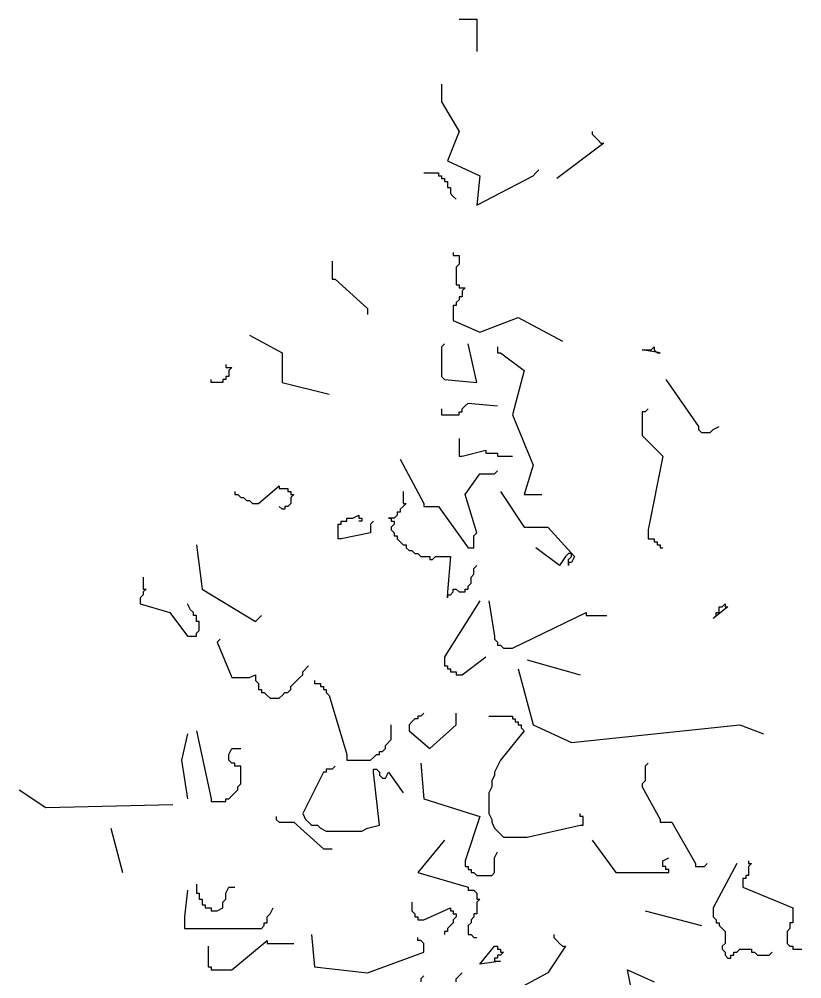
# Model space of a CAD drawing. Extents: x -19.8 to 22.1, y 0 to 79.3.
# Drawn here: x -10.82 to 15.68, y 46.82 to 79.32 of the extents above; entities that cross this region are included whole.
import ezdxf

# ---------------------------------------------------------------- set-up
doc = ezdxf.new("R2010")
doc.units = 0
doc.layers.get('0').update_dxf_attribs({"linetype": 'CONTINUOUS'})

msp = doc.modelspace()

# ---------------------------------------------------------------- linework, layer by layer
at = {"color": 0}
for points in [[(4.076, 79.316), (4.176, 79.316), (4.276, 79.316), (4.376, 79.316), (4.476, 79.316), (4.576, 79.316), (4.676, 79.316), (4.676, 78.216)], [(3.476, 77.116), (3.476, 77.016), (3.476, 76.916), (3.476, 76.816), (3.476, 76.716), (3.476, 76.616), (3.476, 76.516), (4.076, 75.516), (3.676, 74.516), (4.776, 74.016), (4.676, 73.016), (6.576, 74.016), (6.676, 74.116), (6.776, 74.216)], [(8.576, 75.516), (8.576, 75.416), (8.676, 75.316), (8.776, 75.216), (8.876, 75.116), (8.976, 75.116), (7.376, 73.916)], [(2.876, 74.116), (2.976, 74.116), (3.076, 74.116), (3.176, 74.116), (3.376, 74.116), (3.376, 74.016), (3.476, 74.016), (3.476, 73.916), (3.576, 73.916), (3.576, 73.816), (3.676, 73.816), (3.676, 73.716), (3.676, 73.616), (3.776, 73.616), (3.776, 73.516), (3.776, 73.416), (3.876, 73.316), (3.976, 73.216)], [(3.876, 71.416), (3.876, 71.316), (3.976, 71.316), (4.076, 71.316), (4.076, 71.216), (4.076, 71.116), (4.076, 71.016), (3.976, 70.916), (3.976, 70.816), (3.976, 70.716), (3.976, 70.616), (3.976, 70.516), (3.976, 70.416), (3.976, 70.316), (4.076, 70.316), (4.076, 70.216), (4.176, 70.216), (4.276, 70.216), (4.176, 70.116), (4.176, 70.016), (4.176, 69.916), (4.076, 69.916), (4.076, 69.816), (3.976, 69.716), (3.976, 69.616), (3.876, 69.616), (3.876, 69.516), (3.876, 69.416), (3.876, 69.316), (3.876, 69.216), (3.876, 69.116), (4.776, 68.716), (6.076, 69.216), (7.576, 68.416)], [(-0.224, 71.116), (-0.224, 71.016), (-0.224, 70.916), (-0.224, 70.816), (-0.224, 70.716), (-0.224, 70.616), (-0.224, 70.516), (-0.124, 70.516), (0.976, 69.516), (0.976, 69.416), (0.976, 69.316)], [(-3.024, 68.616), (-1.924, 68.016), (-1.924, 67.016), (-0.324, 66.616)], [(3.576, 68.316), (3.476, 68.216), (3.476, 68.116), (3.476, 68.016), (3.476, 67.916), (3.476, 67.816), (3.476, 67.716), (3.476, 67.616), (3.476, 67.516), (3.476, 67.416), (3.476, 67.316), (3.476, 67.216), (3.576, 67.116), (4.676, 67.016), (4.376, 68.316)], [(5.376, 68.216), (5.376, 68.116), (5.376, 68.016), (5.476, 68.016), (6.276, 67.416), (5.876, 65.916), (6.576, 64.216), (6.276, 63.216), (6.376, 63.216), (6.476, 63.216), (6.576, 63.216), (6.676, 63.216), (6.776, 63.216), (6.876, 63.216)], [(-3.824, 67.616), (-3.824, 67.516), (-3.724, 67.516), (-3.624, 67.516), (-3.724, 67.416), (-3.724, 67.316), (-3.724, 67.216), (-3.824, 67.216), (-3.824, 67.116), (-3.924, 67.116), (-3.924, 67.016), (-4.024, 67.016), (-4.124, 67.016), (-4.224, 67.016), (-4.324, 67.016), (-4.324, 67.116)], [(11.076, 67.116), (12.176, 65.516), (12.176, 65.416), (12.276, 65.316), (12.376, 65.316), (12.476, 65.316), (12.576, 65.316), (12.676, 65.416), (12.876, 65.516)], [(3.476, 66.116), (3.476, 66.016), (3.476, 65.916), (3.576, 65.916), (3.676, 65.916), (3.876, 65.916), (3.976, 65.916), (4.076, 65.916), (4.076, 66.016), (4.176, 66.016), (4.176, 66.116), (4.276, 66.216), (4.376, 66.316), (5.376, 66.216)], [(10.476, 66.116), (10.376, 66.016), (10.276, 66.016), (10.276, 65.916), (10.276, 65.816), (10.276, 65.716), (10.276, 65.616), (10.276, 65.516), (10.276, 65.416), (10.276, 65.316), (10.276, 65.216), (10.976, 64.516), (10.476, 62.016), (10.476, 61.916), (10.476, 61.816), (10.476, 61.716), (10.576, 61.716), (10.676, 61.716), (10.676, 61.616), (10.776, 61.616), (10.776, 61.516), (10.876, 61.516), (10.876, 61.416), (10.976, 61.416)], [(4.076, 65.116), (4.076, 65.016), (4.076, 64.916), (4.076, 64.816), (4.076, 64.716), (4.076, 64.616), (4.076, 64.516), (4.176, 64.516), (4.976, 64.716), (4.976, 64.616), (5.076, 64.616), (5.176, 64.616), (5.276, 64.616), (5.376, 64.616), (5.376, 64.516), (5.476, 64.516), (5.576, 64.516), (5.676, 64.516), (5.876, 64.516)], [(2.076, 64.416), (2.876, 62.916), (2.876, 62.816), (2.976, 62.816), (3.076, 62.816), (3.176, 62.816), (3.276, 62.816), (3.376, 62.816), (4.376, 61.416), (4.476, 61.416), (4.576, 61.416), (4.576, 61.516), (4.576, 61.616), (4.576, 61.716), (4.576, 61.816), (4.676, 61.916), (4.276, 63.216), (4.776, 63.916), (4.876, 63.916), (4.976, 63.916), (5.076, 63.916), (5.176, 63.916), (5.276, 63.916), (5.376, 64.016)], [(-3.524, 63.316), (-3.524, 63.216), (-3.424, 63.216), (-3.324, 63.116), (-3.224, 63.116), (-3.124, 63.016), (-3.024, 63.016), (-2.924, 62.916), (-2.724, 62.916), (-2.024, 63.516), (-2.024, 63.416), (-1.924, 63.416), (-1.824, 63.416), (-1.724, 63.416), (-1.724, 63.316), (-1.624, 63.316), (-1.624, 63.216), (-1.524, 63.216), (-1.624, 63.116), (-1.624, 63.016), (-1.624, 62.916), (-1.724, 62.816), (-1.824, 62.816), (-1.824, 62.716), (-1.924, 62.716), (-2.024, 62.816)], [(2.176, 63.316), (2.176, 63.216), (2.176, 63.116), (2.176, 63.016), (2.176, 62.916), (2.276, 62.916), (2.176, 62.816), (2.076, 62.716), (2.076, 62.616), (1.976, 62.616), (1.976, 62.516), (1.876, 62.416), (1.776, 62.416), (1.676, 62.416), (1.776, 62.416), (1.776, 62.316), (1.876, 62.316), (1.876, 62.216), (1.776, 62.116), (1.776, 62.016), (1.876, 61.916), (1.876, 61.816), (1.976, 61.816), (1.976, 61.716), (2.076, 61.616), (2.176, 61.516), (2.276, 61.516), (2.276, 61.416), (2.376, 61.316), (2.476, 61.316), (2.576, 61.216), (2.676, 61.216), (2.776, 61.116), (3.076, 61.116), (3.076, 61.016), (3.176, 61.016), (3.276, 61.116), (3.376, 61.116), (3.476, 61.116), (3.576, 61.116), (3.776, 61.116), (3.676, 59.916), (3.676, 59.816), (3.676, 59.716), (3.676, 59.816), (3.776, 59.816), (3.876, 59.916), (3.876, 60.016), (3.976, 60.016), (4.076, 59.916), (4.176, 59.916), (4.276, 59.916), (4.276, 60.016), (4.376, 60.016), (4.376, 60.116), (4.476, 60.216), (4.476, 60.316), (4.476, 60.416), (4.576, 60.516), (4.576, 60.616), (4.576, 60.716), (4.676, 60.816)], [(5.476, 63.316), (6.276, 62.116), (6.376, 62.116), (6.476, 62.116), (6.576, 62.116), (6.676, 62.116), (6.776, 62.116), (6.876, 62.116), (7.076, 62.116), (7.976, 61.116), (7.876, 60.916), (7.776, 60.916), (7.776, 60.816), (7.776, 60.916), (7.776, 61.016), (7.876, 61.116), (7.876, 61.216), (7.776, 61.216), (7.676, 61.116), (7.476, 60.816), (6.676, 61.416)], [(1.176, 62.316), (1.076, 62.216), (1.076, 62.116), (1.076, 62.016), (1.076, 61.916), (0.076, 61.716), (-0.024, 61.716), (-0.024, 61.816), (-0.024, 61.916), (-0.024, 62.016), (-0.024, 62.116), (-0.024, 62.216), (0.076, 62.216), (0.076, 62.316), (0.176, 62.316), (0.276, 62.316), (0.276, 62.416), (0.376, 62.416), (0.476, 62.416), (0.676, 62.516), (0.676, 62.416), (0.776, 62.416), (0.776, 62.316), (0.676, 62.316)], [(-4.824, 61.516), (-4.624, 60.016), (-2.824, 58.916), (-2.724, 59.016), (-2.624, 59.116)], [(-6.624, 60.416), (-6.624, 60.316), (-6.624, 60.216), (-6.624, 60.116), (-6.624, 60.016), (-6.524, 60.016), (-6.624, 59.916), (-6.624, 59.816), (-6.724, 59.716), (-6.724, 59.616), (-6.724, 59.516), (-5.724, 59.216), (-5.124, 58.416), (-5.024, 58.416), (-4.924, 58.416), (-4.824, 58.416), (-4.824, 58.516), (-4.724, 58.616), (-4.724, 58.716), (-4.724, 58.816), (-4.724, 58.916), (-4.824, 58.916), (-4.824, 59.016), (-4.824, 59.116), (-4.924, 59.116), (-4.924, 59.216), (-5.024, 59.316), (-5.124, 59.516)], [(4.776, 59.616), (3.576, 57.716), (3.576, 57.616), (3.576, 57.516), (3.576, 57.416), (3.676, 57.416), (3.676, 57.316), (3.776, 57.316), (3.776, 57.216), (3.876, 57.216), (3.976, 57.216), (3.976, 57.116), (4.176, 57.116), (4.976, 57.716)], [(5.076, 59.616), (5.276, 58.416), (5.276, 58.316), (5.376, 58.216), (5.376, 58.116), (5.476, 58.116), (5.576, 58.016), (5.676, 58.016), (5.876, 58.016), (8.376, 59.216), (8.376, 59.116), (8.476, 59.116), (8.576, 59.116), (8.676, 59.116), (8.776, 59.116), (8.876, 59.116), (9.076, 59.116)], [(-4.024, 58.316), (-4.124, 58.216), (-3.624, 57.016), (-3.524, 57.016), (-3.424, 57.016), (-3.324, 57.016), (-3.224, 57.016), (-3.124, 57.016), (-3.024, 57.016), (-2.824, 57.116), (-2.824, 57.016), (-2.824, 56.916), (-2.724, 56.816), (-2.724, 56.716), (-2.724, 56.616), (-2.624, 56.616), (-2.624, 56.516), (-2.524, 56.516), (-2.424, 56.416), (-2.324, 56.316), (-2.224, 56.316), (-2.124, 56.316), (-2.024, 56.316), (-1.924, 56.416), (-1.824, 56.516), (-1.724, 56.516), (-1.624, 56.616), (-1.624, 56.716), (-1.524, 56.816), (-1.424, 56.916), (-1.324, 57.016), (-1.224, 57.116), (-1.224, 57.216), (-1.024, 57.416)], [(6.376, 57.616), (8.176, 57.116)], [(6.076, 57.316), (6.576, 55.416), (7.876, 54.816), (13.576, 55.416), (14.376, 55.116)], [(-0.824, 56.916), (-0.824, 56.816), (-0.724, 56.816), (-0.624, 56.816), (-0.624, 56.716), (-0.524, 56.716), (-0.524, 56.616), (-0.424, 56.616), (-0.424, 56.516), (-0.324, 56.416), (0.276, 54.416), (0.276, 54.316), (0.276, 54.216), (0.376, 54.216), (0.476, 54.216), (0.676, 54.216), (0.776, 54.216), (0.876, 54.216), (0.976, 54.216), (1.076, 54.216), (1.176, 54.316), (1.276, 54.416), (1.376, 54.416), (1.376, 54.516), (1.476, 54.516), (1.576, 54.616), (1.576, 54.716), (1.776, 54.916), (1.776, 55.016), (1.776, 55.116), (1.776, 55.216), (1.776, 55.316), (1.776, 55.416)], [(2.876, 55.816), (2.776, 55.716), (2.676, 55.716), (2.676, 55.616), (2.576, 55.616), (2.476, 55.516), (2.376, 55.416), (2.376, 55.316), (2.376, 55.216), (3.076, 54.616), (3.976, 55.416), (3.976, 55.516), (3.976, 55.616), (3.976, 55.716), (3.976, 55.816)], [(5.076, 55.716), (5.176, 55.716), (5.276, 55.716), (5.376, 55.716), (5.476, 55.716), (5.576, 55.716), (5.676, 55.716), (5.876, 55.716), (5.876, 55.616), (5.976, 55.616), (5.976, 55.516), (6.076, 55.516), (6.076, 55.416), (6.176, 55.416), (6.176, 55.316), (6.276, 55.216), (5.476, 54.216), (5.376, 54.016), (5.276, 53.816), (5.276, 53.716), (5.176, 53.516), (5.176, 53.316), (5.076, 53.116), (5.076, 52.916), (5.076, 52.716), (5.076, 52.616), (5.076, 52.416), (5.176, 52.216), (5.176, 52.116), (5.276, 51.916), (5.376, 51.816), (5.576, 51.616), (6.376, 51.616), (8.176, 52.016), (8.276, 52.016), (8.276, 52.116), (8.276, 52.216), (8.276, 52.316), (8.176, 52.316), (8.176, 52.416)], [(-5.124, 55.116), (-5.324, 54.216), (-5.124, 52.916)], [(-4.824, 55.216), (-4.324, 52.916), (-4.324, 52.816), (-4.224, 52.816), (-4.124, 52.816), (-4.024, 52.816), (-3.924, 52.816), (-3.824, 52.816), (-3.824, 52.916), (-3.724, 52.916), (-3.624, 53.016), (-3.524, 53.116), (-3.424, 53.216), (-3.424, 53.316), (-3.324, 53.416), (-3.324, 53.516), (-3.324, 53.616), (-3.324, 53.716), (-3.324, 54.016), (-3.424, 54.016), (-3.524, 54.016), (-3.524, 54.116), (-3.624, 54.116), (-3.724, 54.216), (-3.724, 54.316), (-3.724, 54.416), (-3.624, 54.616), (-3.524, 54.616), (-3.424, 54.616), (-3.324, 54.616)], [(-0.124, 54.016), (-0.224, 53.916), (-0.324, 53.916), (-0.424, 53.916), (-0.424, 53.816), (-0.524, 53.816), (-1.224, 52.416), (-1.124, 52.216), (-1.024, 52.116), (-0.924, 52.016), (-0.724, 52.016), (-0.624, 51.916), (-0.424, 51.816), (-0.324, 51.816), (-0.124, 51.816), (0.076, 51.816), (0.176, 51.816), (0.376, 51.816), (0.576, 51.816), (0.776, 51.816), (0.976, 51.916), (1.376, 52.016), (1.176, 53.816), (1.176, 53.916), (1.276, 53.916), (1.376, 53.816), (1.376, 53.716), (1.476, 53.616), (1.576, 53.616), (1.676, 53.816), (2.176, 53.116)], [(2.776, 54.116), (2.876, 52.916), (4.776, 52.316), (4.276, 50.816), (4.276, 50.716), (4.276, 50.616), (4.376, 50.616), (4.376, 50.516), (4.476, 50.516), (4.476, 50.416), (4.576, 50.416), (4.676, 50.316), (4.776, 50.316), (4.876, 50.316), (4.976, 50.316), (5.076, 50.316), (5.176, 50.316), (5.276, 50.416), (5.276, 50.516), (5.276, 50.616), (5.276, 50.716), (5.276, 50.816), (5.276, 50.916), (5.376, 51.116)], [(10.476, 54.116), (10.376, 54.016), (10.376, 53.916), (10.376, 53.816), (10.376, 53.716), (10.376, 53.616), (10.376, 53.516), (10.276, 53.416), (10.276, 53.316), (10.876, 52.216), (10.876, 52.116), (10.976, 52.116), (11.076, 52.116), (11.176, 52.116), (11.276, 52.116), (12.076, 50.716), (12.076, 50.616), (12.176, 50.616), (12.276, 50.616), (12.376, 50.616), (12.476, 50.716)], [(-10.824, 53.216), (-9.924, 52.616), (-5.624, 52.716)], [(-2.124, 52.316), (-2.124, 52.216), (-2.024, 52.116), (-1.924, 52.116), (-1.824, 52.116), (-1.724, 52.116), (-1.624, 52.116), (-1.524, 52.116), (-0.524, 51.216), (-0.424, 51.216), (-0.324, 51.216), (-0.224, 51.216)], [(-7.724, 51.916), (-7.324, 50.416)], [(3.576, 51.516), (2.676, 50.416), (4.376, 49.916), (4.376, 49.816), (4.476, 49.816), (4.576, 49.816), (4.676, 49.716), (4.676, 49.616), (4.676, 49.516), (4.776, 49.516), (4.676, 49.416), (4.676, 49.316), (4.676, 49.216), (4.676, 49.116), (4.676, 49.016), (4.576, 49.016), (4.576, 48.916), (4.476, 48.816), (4.476, 48.716), (4.376, 48.616), (4.376, 48.516), (4.376, 48.416), (4.376, 48.316), (4.476, 48.316), (4.576, 48.216), (4.676, 48.216)], [(8.576, 51.516), (9.376, 50.416), (11.076, 50.416), (11.176, 50.416), (11.176, 50.516), (11.076, 50.516), (11.076, 50.616), (10.976, 50.616), (10.976, 50.716), (10.976, 50.816), (11.176, 50.916)], [(13.476, 50.716), (12.676, 49.216), (12.676, 49.116), (12.676, 49.016), (12.676, 48.916), (12.776, 48.816), (12.776, 48.716), (12.876, 48.716), (12.876, 48.616), (12.976, 48.516), (13.076, 48.416), (13.076, 48.316), (13.076, 48.216), (13.076, 48.116), (13.076, 48.016), (12.976, 47.916), (12.976, 47.816), (13.076, 47.716), (13.076, 47.616), (13.176, 47.516), (13.276, 47.516), (13.276, 47.616), (13.376, 47.616), (13.376, 47.716), (13.476, 47.716), (13.576, 47.816), (13.676, 47.816), (13.776, 47.816), (13.876, 47.816), (13.976, 47.816), (13.976, 47.716), (14.076, 47.716), (14.176, 47.616), (14.376, 47.616), (14.476, 47.616), (14.576, 47.616), (14.676, 47.716)], [(13.876, 50.816), (13.876, 50.716), (13.976, 50.716), (13.876, 50.616), (13.876, 50.516), (13.876, 50.416), (13.876, 50.316), (13.776, 50.316), (13.776, 50.216), (13.676, 50.216), (13.676, 50.116), (13.676, 50.016), (13.676, 49.916), (15.376, 49.216), (15.376, 49.116), (15.376, 49.016), (15.376, 48.916), (15.376, 48.816), (15.376, 48.716), (15.276, 48.716), (15.276, 48.616), (15.276, 48.516), (15.176, 48.416), (15.176, 48.316), (15.176, 48.216), (15.176, 48.116), (15.176, 48.016), (15.276, 47.916), (15.376, 47.916), (15.376, 47.816), (15.476, 47.816), (15.676, 47.816)], [(-5.124, 49.816), (-5.224, 48.916), (-5.224, 48.816), (-5.224, 48.716), (-5.224, 48.616), (-5.224, 48.516), (-5.124, 48.516), (-2.624, 48.516), (-2.524, 48.616), (-2.524, 48.716), (-2.424, 48.716), (-2.424, 48.816), (-2.424, 48.916), (-2.324, 49.016), (-2.224, 49.216)], [(-4.824, 50.016), (-4.824, 49.916), (-4.824, 49.816), (-4.824, 49.716), (-4.724, 49.716), (-4.724, 49.616), (-4.724, 49.516), (-4.624, 49.516), (-4.624, 49.416), (-4.624, 49.316), (-4.524, 49.316), (-4.524, 49.216), (-4.424, 49.216), (-4.324, 49.216), (-4.324, 49.116), (-4.224, 49.116), (-4.124, 49.116), (-3.924, 49.216), (-3.924, 49.316), (-3.924, 49.416), (-3.824, 49.516), (-3.824, 49.616), (-3.824, 49.716), (-3.724, 49.916), (-3.624, 49.916), (-3.524, 49.916)], [(2.476, 49.416), (2.476, 49.316), (2.476, 49.216), (2.476, 49.116), (2.576, 49.016), (2.576, 48.916), (2.676, 48.916), (2.676, 48.816), (2.876, 48.816), (3.776, 49.216), (3.776, 49.116), (3.876, 49.116), (3.876, 49.016), (3.976, 49.016), (3.976, 48.916), (3.876, 48.816), (3.876, 48.716), (3.776, 48.616), (3.676, 48.516), (3.676, 48.416), (3.576, 48.416), (3.576, 48.316)], [(10.376, 49.116), (12.276, 48.616)], [(-4.424, 47.916), (-4.424, 47.816), (-4.424, 47.716), (-4.424, 47.616), (-4.424, 47.516), (-4.424, 47.416), (-4.424, 47.316), (-4.424, 47.216), (-4.324, 47.216), (-4.324, 47.116), (-4.224, 47.116), (-4.024, 47.116), (-3.924, 47.116), (-3.824, 47.116), (-3.724, 47.116), (-3.624, 47.116), (-2.424, 48.116), (-2.424, 48.016), (-2.324, 48.016), (-2.224, 48.016), (-2.124, 48.016), (-2.024, 48.016), (-1.924, 48.016), (-1.824, 48.016), (-1.724, 48.016), (-1.524, 48.016)], [(-0.924, 48.316), (-0.824, 47.216), (0.976, 47.016), (2.876, 47.716), (2.876, 47.816), (2.876, 47.916), (2.876, 48.016), (2.776, 48.116), (2.676, 48.116), (2.676, 48.216)], [(7.276, 48.316), (7.276, 48.216), (7.376, 48.116), (7.476, 48.016), (7.576, 47.916), (7.676, 47.916), (7.076, 47.016), (5.976, 46.416)], [(2.876, 46.916), (2.776, 46.816), (2.776, 46.716)], [(3.976, 46.716), (3.976, 46.816), (4.176, 47.016)], [(9.976, 46.116), (9.776, 47.116), (10.676, 46.716)]]:
    msp.add_lwpolyline(points, dxfattribs=at)
for points in [[(10.676, 68.216), (10.676, 68.116), (10.776, 68.016), (10.876, 68.016), (10.276, 68.116), (10.376, 68.116), (10.476, 68.116), (10.576, 68.116), (10.676, 68.216)], [(13.176, 59.416), (12.676, 59.016), (12.776, 59.116), (12.776, 59.216), (12.876, 59.216), (12.876, 59.316), (12.876, 59.416), (12.976, 59.416), (13.076, 59.516), (13.076, 59.416), (13.176, 59.416)], [(5.376, 47.916), (5.376, 47.816), (5.476, 47.816), (5.476, 47.716), (5.576, 47.716), (5.476, 47.616), (5.376, 47.616), (5.376, 47.516), (5.276, 47.516), (5.276, 47.416), (5.476, 47.416), (4.776, 47.316), (5.276, 47.916), (5.376, 47.916)]]:
    msp.add_lwpolyline(points, close=True, dxfattribs=at)

doc.saveas('drawing.dxf')
